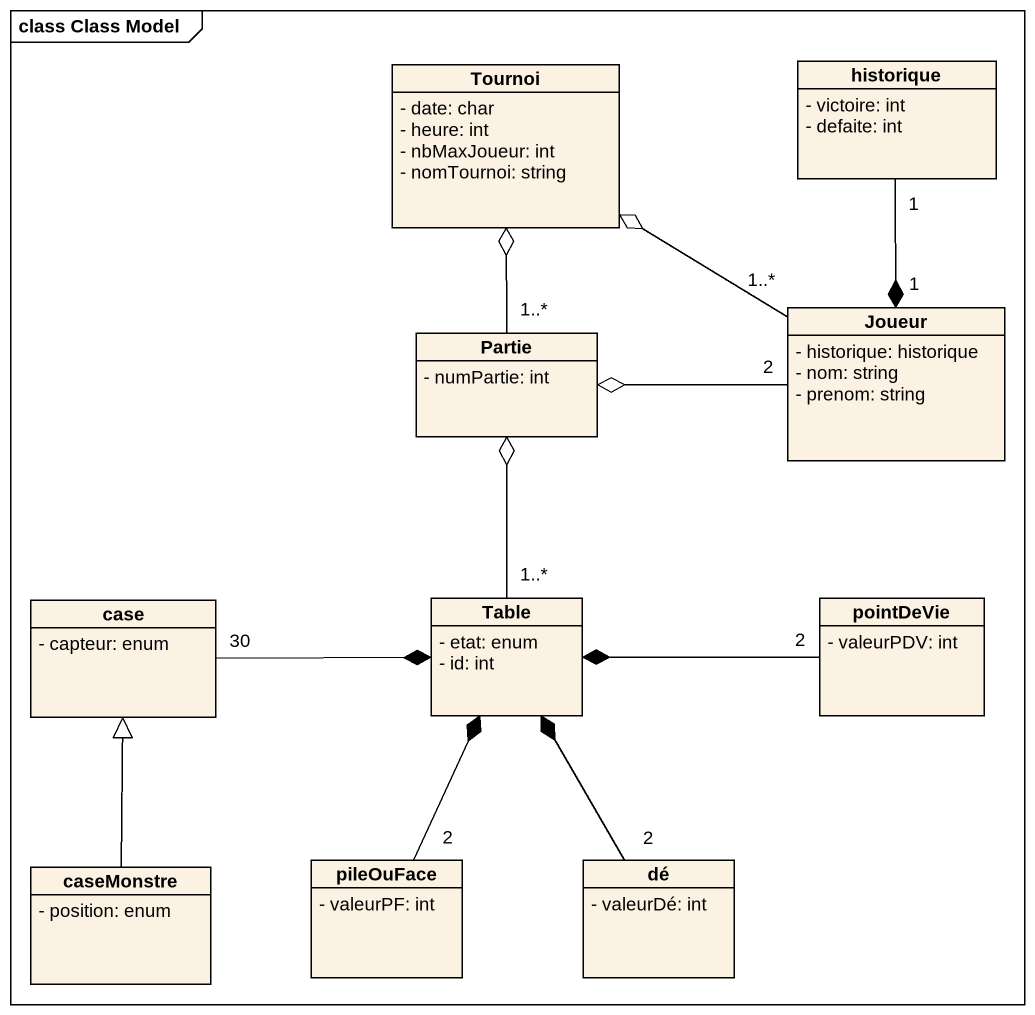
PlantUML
@startuml
mainframe class Class Model
hide circle
hide empty members
skinparam classAttributeIconSize 0
class Tournoi {
  - date: char
  - heure: int
  - nbMaxJoueur: int
  - nomTournoi: string
}
class historique {
  - victoire: int
  - defaite: int
}
class Partie {
  - numPartie: int
}
class Joueur {
  - historique: historique
  - nom: string
  - prenom: string
}
class case {
  - capteur: enum
}
class Table {
  - etat: enum
  - id: int
}
class pointDeVie {
  - valeurPDV: int
}
class caseMonstre {
  - position: enum
}
class pileOuFace {
  - valeurPF: int
}
class dé {
  - valeurDé: int
}
Tournoi o-- "1..*" Partie
historique "1" --* "1" Joueur
Joueur "1..*" -up-o Tournoi
Joueur "2" -left-o Partie
case "30" -right-* Table
Table "1..*" -up-o Partie
pointDeVie "2" -left-* Table
caseMonstre -up-|> case
pileOuFace "2" -up-* Table
dé "2" -up-* Table
@enduml
